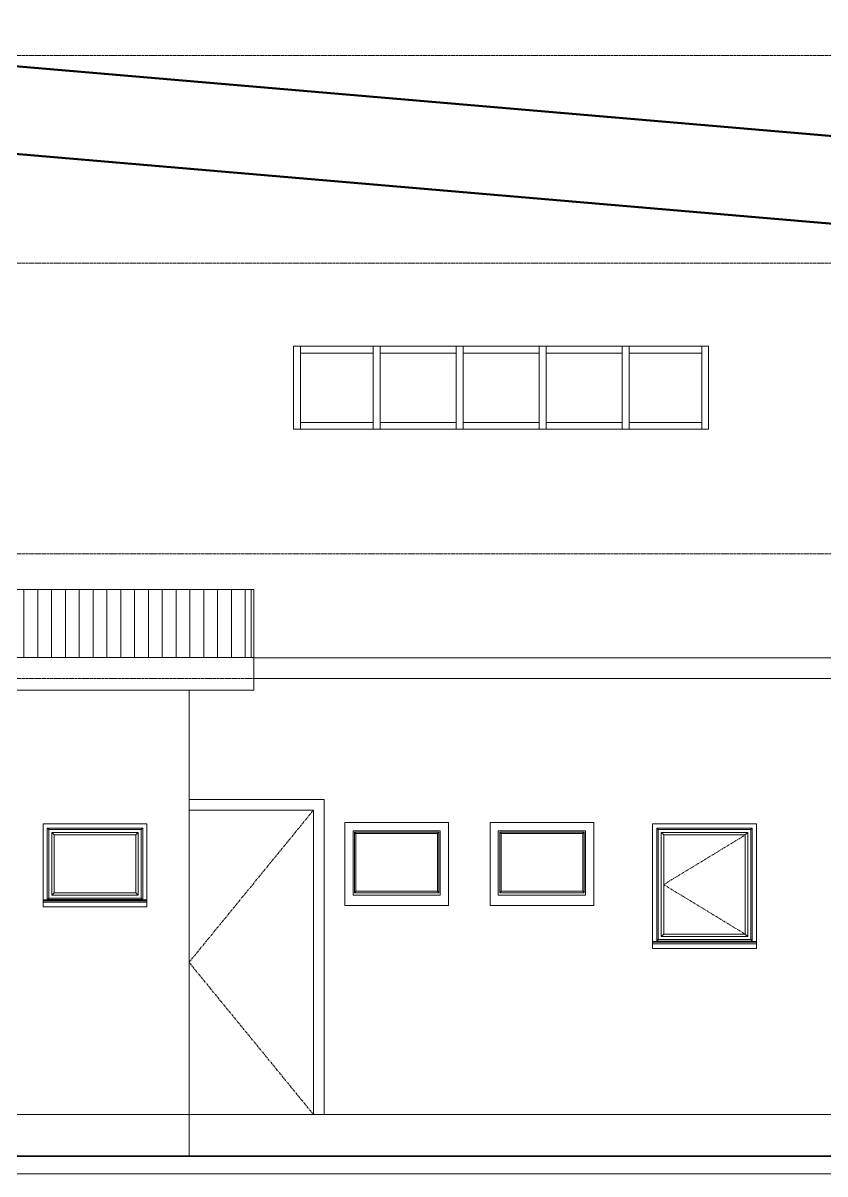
# Model space of a CAD drawing. Header units: inches. Extents: x 22 to 382261, y 22 to 371281.
# Drawn here: x 299049 to 304845, y 141491 to 149804 of the extents above; entities that cross this region are included whole.
import ezdxf

# ---------------------------------------------------------------- set-up
doc = ezdxf.new("R2010")
doc.units = ezdxf.units.IN
doc.header["$MEASUREMENT"] = 0
for name, pattern in [('_Tracejado médio', [4, 3, -1]), ('Centre', [31.75, 6.35, -4.7625, 15.875, -4.7625]), ('Grid Line 1_2_', [22.225, 12.7, -3.175, 3.175, -3.175])]:
    doc.linetypes.add(name, pattern=pattern)
for name, color, linetype, lineweight in [('A-ANNO-SYMB', 150, 'Continuous', 9), ('A-DOOR', 31, 'Continuous', 9), ('A-DOOR-FRAM', 31, 'Continuous', 9), ('A-FLOR', 192, 'Continuous', 9), ('A-FLOR-LEVL', 51, 'Continuous', 9), ('A-GLAZ', 151, 'Continuous', 9), ('A-GLAZ-CWMG', 51, 'Continuous', 9), ('A-ROOF', 132, 'Continuous', 9), ('A-ROOF-OTLN', 132, 'Continuous', 9), ('A-ROOF-PATT', 132, 'Continuous', 9), ('A-WALL', 113, 'Continuous', 9), ('I-WALL', 2, 'Continuous', 9), ('Q-CASE', 31, 'Continuous', 9)]:
    doc.layers.add(name, color=color, linetype=linetype, lineweight=lineweight)

# ---------------------------------------------------------------- blocks, each defined once
blk = doc.blocks.new('Windows_Sgl_Plain - 750 by 600-492824-Left Side Elevation')
at = {"layer": 'A-GLAZ'}
for p, q in [((4978.8, 2350), (5608.8, 2350)), ((4978.8, 1885), (4978.8, 2350)), ((4988.7, 2340.1), (4988.7, 1902.9)), ((4988.7, 2340.1), (5599, 2340.1)), ((4998.8, 2330), (4988.7, 2340.1)), ((4998.8, 1913), (4998.8, 2330)), ((4998.8, 2330), (5588.8, 2330)), ((5599, 2340.1), (5588.8, 2330)), ((5588.8, 2330), (5588.8, 1913)), ((5599, 1902.9), (5599, 2340.1)), ((5608.8, 2350), (5608.8, 1885)), ((4988.7, 1902.9), (4998.8, 1913)), ((5588.8, 1913), (4998.8, 1913)), ((5599, 1902.9), (5588.8, 1913)), ((5608.8, 1885), (4978.8, 1885)), ((4988.7, 1902.9), (5599, 1902.9))]:
    blk.add_line(p, q, dxfattribs=at)
blk = doc.blocks.new('Windows_Sgl_Plain - 750 by 900-492823-Left Side Elevation')
at = {"layer": 'A-GLAZ'}
for p, q in [((7173.8, 1553), (7173.8, 2370)), ((7184.6, 2359.2), (7173.8, 2370)), ((7173.8, 2370), (7863.8, 2370)), ((7184.6, 1563.8), (7184.6, 2359.2)), ((7853, 2359.2), (7184.6, 2359.2)), ((7223.8, 2320), (7206.4, 2337.4)), ((7206.4, 2337.4), (7206.4, 1585.6)), ((7831.2, 2337.4), (7206.4, 2337.4)), ((7831.2, 2337.4), (7813.8, 2320)), ((7831.2, 1585.6), (7831.2, 2337.4)), ((7863.8, 2370), (7853, 2359.2)), ((7853, 2359.2), (7853, 1563.8)), ((7863.8, 2370), (7863.8, 1553)), ((7223.8, 2320), (7223.8, 1603)), ((7813.8, 2320), (7223.8, 2320)), ((7813.8, 1603), (7813.8, 2320)), ((7223.8, 1603), (7206.4, 1585.6)), ((7206.4, 1585.6), (7831.2, 1585.6)), ((7223.8, 1603), (7813.8, 1603)), ((7813.8, 1603), (7831.2, 1585.6)), ((7143.8, 1551), (7893.8, 1551)), ((7893.8, 1549.7), (7143.8, 1549.7)), ((7893.8, 1544.7), (7143.8, 1544.7)), ((7143.8, 1533.8), (7143.8, 1539.5)), ((7143.8, 1500), (7143.8, 1533.8)), ((7893.8, 1533.8), (7143.8, 1533.8)), ((7893.8, 1500), (7143.8, 1500)), ((7184.6, 1563.8), (7173.8, 1553)), ((7863.8, 1553), (7173.8, 1553)), ((7853, 1563.8), (7184.6, 1563.8)), ((7853, 1563.8), (7863.8, 1553)), ((7893.8, 1539.5), (7893.8, 1533.8)), ((7893.8, 1533.8), (7893.8, 1500))]:
    blk.add_line(p, q, dxfattribs=at)
at = {"layer": 'A-GLAZ', "linetype": 'Centre'}
for p in [(7813.8, 2320), (7813.8, 1603)]:
    blk.add_line(p, (7223.8, 1961.5), dxfattribs=at)
blk = doc.blocks.new('Casework 3 - Casework 3-482897-Left Side Elevation')
at = {"layer": 'Q-CASE', "lineweight": 50}
for p, q in [((-1146, 7555.8), (-1092.1, 8184.8)), ((12195, 7045.7), (-1092.1, 8184.8)), ((-1146, 7555.8), (12141, 6416.7)), ((12195, 7045.7), (12141, 6416.7))]:
    blk.add_line(p, q, dxfattribs=at)
blk = doc.blocks.new('Rectangular Mullion - 50 x 150mm-560734-Left Side Elevation')
at = {"layer": 'A-GLAZ-CWMG'}
blk.add_line((7499, 5250), (7499, 5850), dxfattribs=at)
blk = doc.blocks.new('Rectangular Mullion - 50 x 150mm-440584-Left Side Elevation')
at = {"layer": 'A-GLAZ-CWMG'}
for p, q in [((-13531.2, 5800), (-13531.2, 5850)), ((-13006.2, 5850), (-13006.2, 5800)), ((-13006.2, 5800), (-13531.2, 5800))]:
    blk.add_line(p, q, dxfattribs=at)
blk = doc.blocks.new('Rectangular Mullion - 50 x 150mm-560735-Left Side Elevation')
at = {"layer": 'A-GLAZ-CWMG'}
blk.add_line((4599, 5850), (4599, 5250), dxfattribs=at)
blk = doc.blocks.new('Rectangular Mullion - 50 x 150mm-440585-Left Side Elevation')
at = {"layer": 'A-GLAZ-CWMG'}
for p, q in [((-12956.2, 2250), (-12956.2, 2300)), ((-12956.2, 2300), (-12431.2, 2300)), ((-12431.2, 2300), (-12431.2, 2250))]:
    blk.add_line(p, q, dxfattribs=at)
blk = doc.blocks.new('Rectangular Mullion - 50 x 150mm-560731-Left Side Elevation')
at = {"layer": 'A-GLAZ-CWMG'}
for p, q in [((6924, 5850), (6924, 5250)), ((6974, 5850), (6974, 5250))]:
    blk.add_line(p, q, dxfattribs=at)
blk = doc.blocks.new('Rectangular Mullion - 50 x 150mm-441107-Left Side Elevation')
at = {"layer": 'A-GLAZ-CWMG'}
for p, q in [((6374, 5250), (6374, 5300)), ((6374, 5300), (6924, 5300)), ((6924, 5300), (6924, 5250))]:
    blk.add_line(p, q, dxfattribs=at)
blk = doc.blocks.new('Rectangular Mullion - 50 x 150mm-441108-Left Side Elevation')
at = {"layer": 'A-GLAZ-CWMG'}
for p, q in [((6374, 5800), (6374, 5850)), ((6924, 5850), (6924, 5800)), ((6924, 5800), (6374, 5800))]:
    blk.add_line(p, q, dxfattribs=at)
blk = doc.blocks.new('Windows_Sgl_Plain - 750 by 600-438113-Left Side Elevation')
at = {"layer": 'A-GLAZ'}
for p, q in [((-2186.2, 1853), (-2186.2, 2370)), ((-2186.2, 2370), (-1496.2, 2370)), ((-2175.4, 2359.2), (-2186.2, 2370)), ((-2175.4, 1863.8), (-2175.4, 2359.2)), ((-1507, 2359.2), (-2175.4, 2359.2)), ((-2136.2, 2320), (-2153.6, 2337.4)), ((-2153.6, 2337.4), (-2153.6, 1885.6)), ((-1528.8, 2337.4), (-2153.6, 2337.4)), ((-1528.8, 2337.4), (-1546.2, 2320)), ((-1528.8, 1885.6), (-1528.8, 2337.4)), ((-1496.2, 2370), (-1507, 2359.2)), ((-1507, 2359.2), (-1507, 1863.8)), ((-1496.2, 2370), (-1496.2, 1853)), ((-2136.2, 2320), (-2136.2, 1903)), ((-1546.2, 2320), (-2136.2, 2320)), ((-1546.2, 1903), (-1546.2, 2320)), ((-2216.2, 1851), (-1466.2, 1851)), ((-1466.2, 1849.7), (-2216.2, 1849.7)), ((-1466.2, 1844.7), (-2216.2, 1844.7)), ((-2216.2, 1833.8), (-2216.2, 1839.5)), ((-2216.2, 1800), (-2216.2, 1833.8)), ((-1466.2, 1833.8), (-2216.2, 1833.8)), ((-2186.2, 1853), (-2175.4, 1863.8)), ((-1496.2, 1853), (-2186.2, 1853)), ((-1507, 1863.8), (-2175.4, 1863.8)), ((-2153.6, 1885.6), (-2136.2, 1903)), ((-2153.6, 1885.6), (-1528.8, 1885.6)), ((-2136.2, 1903), (-1546.2, 1903)), ((-1528.8, 1885.6), (-1546.2, 1903)), ((-1496.2, 1853), (-1507, 1863.8)), ((-1466.2, 1839.5), (-1466.2, 1833.8)), ((-1466.2, 1833.8), (-1466.2, 1800)), ((-1466.2, 1800), (-2216.2, 1800))]:
    blk.add_line(p, q, dxfattribs=at)
blk = doc.blocks.new('M_Single-Flush - 900 by 2100-683578-Left Side Elevation')
at = {"layer": 'A-DOOR', "linetype": 'Centre'}
for p, q in [((4693.8, 2500), (3793.8, 1400)), ((3793.8, 1400), (4693.8, 300))]:
    blk.add_line(p, q, dxfattribs=at)
at = {"layer": 'A-DOOR'}
blk.add_line((3793.8, 300), (4693.8, 300), dxfattribs=at)
at = {"layer": 'A-DOOR-FRAM'}
for p, q in [((4769.8, 2576), (3793.8, 2576)), ((3793.8, 2500), (4693.8, 2500)), ((4693.8, 2500), (4693.8, 300)), ((4769.8, 300), (4769.8, 2576)), ((4693.8, 300), (4769.8, 300))]:
    blk.add_line(p, q, dxfattribs=at)

msp = doc.modelspace()

# ---------------------------------------------------------------- hatches: boundary and pattern name
at = {"layer": 'A-ROOF-PATT'}
h = msp.add_hatch(dxfattribs=at)
h.set_pattern_fill('FP_9', color=256, style=0, pattern_type=2)
h.set_pattern_definition([(90, (296455.19, 146752.5), (-100, 6e-15), [])])
h.paths.add_polyline_path([(295224, 145220.6), (300699, 145220.6), (300699, 145711.7), (295224, 145711.7), (295224, 145236.2)])

# ---------------------------------------------------------------- linework, layer by layer
at = {"layer": 'A-ANNO-SYMB', "linetype": '_Tracejado médio'}
msp.add_line((273180.2, 141490.6), (309668.4, 141490.6), dxfattribs=at)
at = {"layer": 'A-FLOR', "lineweight": 35}
msp.add_line((330277.8, 141619.4), (272156.9, 141619.4), dxfattribs=at)
at = {"layer": 'A-FLOR-LEVL', "linetype": 'Grid Line 1_2_'}
for p, q in [((274645.6, 149569.4), (329824.2, 149569.4)), ((274645.6, 148069.4), (329824.2, 148069.4)), ((274645.6, 145969.4), (329824.2, 145969.4)), ((274645.6, 145069.4), (329824.2, 145069.4)), ((274645.6, 141919.4), (327919.2, 141919.4)), ((274645.6, 141619.4), (327919.2, 141619.4))]:
    msp.add_line(p, q, dxfattribs=at)
at = {"layer": 'A-ROOF'}
for p, q in [((300699, 145711.7), (295224, 145711.7)), ((300699, 145220.6), (300699, 145711.7)), ((300718, 145219.4), (307274, 145219.4)), ((307274, 145069.4), (300718, 145069.4))]:
    msp.add_line(p, q, dxfattribs=at)
at = {"layer": 'A-ROOF-OTLN'}
for p, q in [((300699, 145711.7), (300718, 145711.7)), ((300718, 144985.6), (300718, 145711.7)), ((295205, 145220.6), (300718, 145220.6)), ((300718, 144985.6), (295205, 144985.6))]:
    msp.add_line(p, q, dxfattribs=at)
at = {"layer": 'A-WALL'}
for p, q in [((301374, 144029.4), (302124, 144029.4)), ((301374, 143429.4), (301374, 144029.4)), ((302124, 144029.4), (302124, 143429.4)), ((302424, 144029.4), (303174, 144029.4)), ((302424, 143429.4), (302424, 144029.4)), ((303174, 144029.4), (303174, 143429.4)), ((303599, 143158.9), (303599, 144019.4)), ((303599, 144019.4), (304349, 144019.4)), ((304349, 144019.4), (304349, 143158.9)), ((302124, 143429.4), (301374, 143429.4)), ((303174, 143429.4), (302424, 143429.4)), ((301149, 141919.4), (300249, 141919.4)), ((301225, 141919.4), (307149, 141919.4))]:
    msp.add_line(p, q, dxfattribs=at)
at = {"layer": 'I-WALL'}
for p, q in [((301004.2, 146869.4), (301004.2, 147469.4)), ((301004.2, 147469.4), (304004.2, 147469.4)), ((304004.2, 147469.4), (304004.2, 146869.4)), ((304004.2, 146869.4), (301004.2, 146869.4)), ((300249, 141619.4), (300249, 144985.6)), ((299194, 143458.9), (299194, 144019.4)), ((299194, 144019.4), (299944, 144019.4)), ((299944, 144019.4), (299944, 143458.9)), ((300249, 141919.4), (282569, 141919.4))]:
    msp.add_line(p, q, dxfattribs=at)

# ---------------------------------------------------------------- block references
at = {"layer": 'A-DOOR', "linetype": 'Centre'}
msp.add_blockref('M_Single-Flush - 900 by 2100-683578-Left Side Elevation', (296455.2, 141619.4), dxfattribs=at)
at = {"layer": 'A-GLAZ'}
for name, p in [('Windows_Sgl_Plain - 750 by 600-438113-Left Side Elevation', (301410.2, 141619.4)), ('Windows_Sgl_Plain - 750 by 600-492824-Left Side Elevation', (296455.2, 141619.4)), ('Windows_Sgl_Plain - 750 by 600-492824-Left Side Elevation', (297505.2, 141619.4)), ('Windows_Sgl_Plain - 750 by 900-492823-Left Side Elevation', (296455.2, 141619.4))]:
    msp.add_blockref(name, p, dxfattribs=at)
at = {"layer": 'A-GLAZ-CWMG'}
for name, p in [('Rectangular Mullion - 50 x 150mm-440584-Left Side Elevation', (314585.4, 141619.4)), ('Rectangular Mullion - 50 x 150mm-560735-Left Side Elevation', (296455.2, 141619.4)), ('Rectangular Mullion - 50 x 150mm-560731-Left Side Elevation', (294655.2, 141619.4)), ('Rectangular Mullion - 50 x 150mm-441108-Left Side Elevation', (295255.2, 141619.4)), ('Rectangular Mullion - 50 x 150mm-560731-Left Side Elevation', (295255.2, 141619.4)), ('Rectangular Mullion - 50 x 150mm-441108-Left Side Elevation', (295855.2, 141619.4)), ('Rectangular Mullion - 50 x 150mm-560731-Left Side Elevation', (295855.2, 141619.4)), ('Rectangular Mullion - 50 x 150mm-441108-Left Side Elevation', (296455.2, 141619.4)), ('Rectangular Mullion - 50 x 150mm-560731-Left Side Elevation', (296455.2, 141619.4)), ('Rectangular Mullion - 50 x 150mm-440584-Left Side Elevation', (316960.4, 141619.4)), ('Rectangular Mullion - 50 x 150mm-560734-Left Side Elevation', (296455.2, 141619.4)), ('Rectangular Mullion - 50 x 150mm-440585-Left Side Elevation', (314010.4, 144619.4)), ('Rectangular Mullion - 50 x 150mm-441107-Left Side Elevation', (295255.2, 141619.4)), ('Rectangular Mullion - 50 x 150mm-441107-Left Side Elevation', (295855.2, 141619.4)), ('Rectangular Mullion - 50 x 150mm-441107-Left Side Elevation', (296455.2, 141619.4)), ('Rectangular Mullion - 50 x 150mm-440585-Left Side Elevation', (316385.4, 144619.4))]:
    msp.add_blockref(name, p, dxfattribs=at)
at = {"layer": 'Q-CASE', "lineweight": 50}
msp.add_blockref('Casework 3 - Casework 3-482897-Left Side Elevation', (296455.2, 141619.4), dxfattribs=at)

doc.saveas('drawing.dxf')
